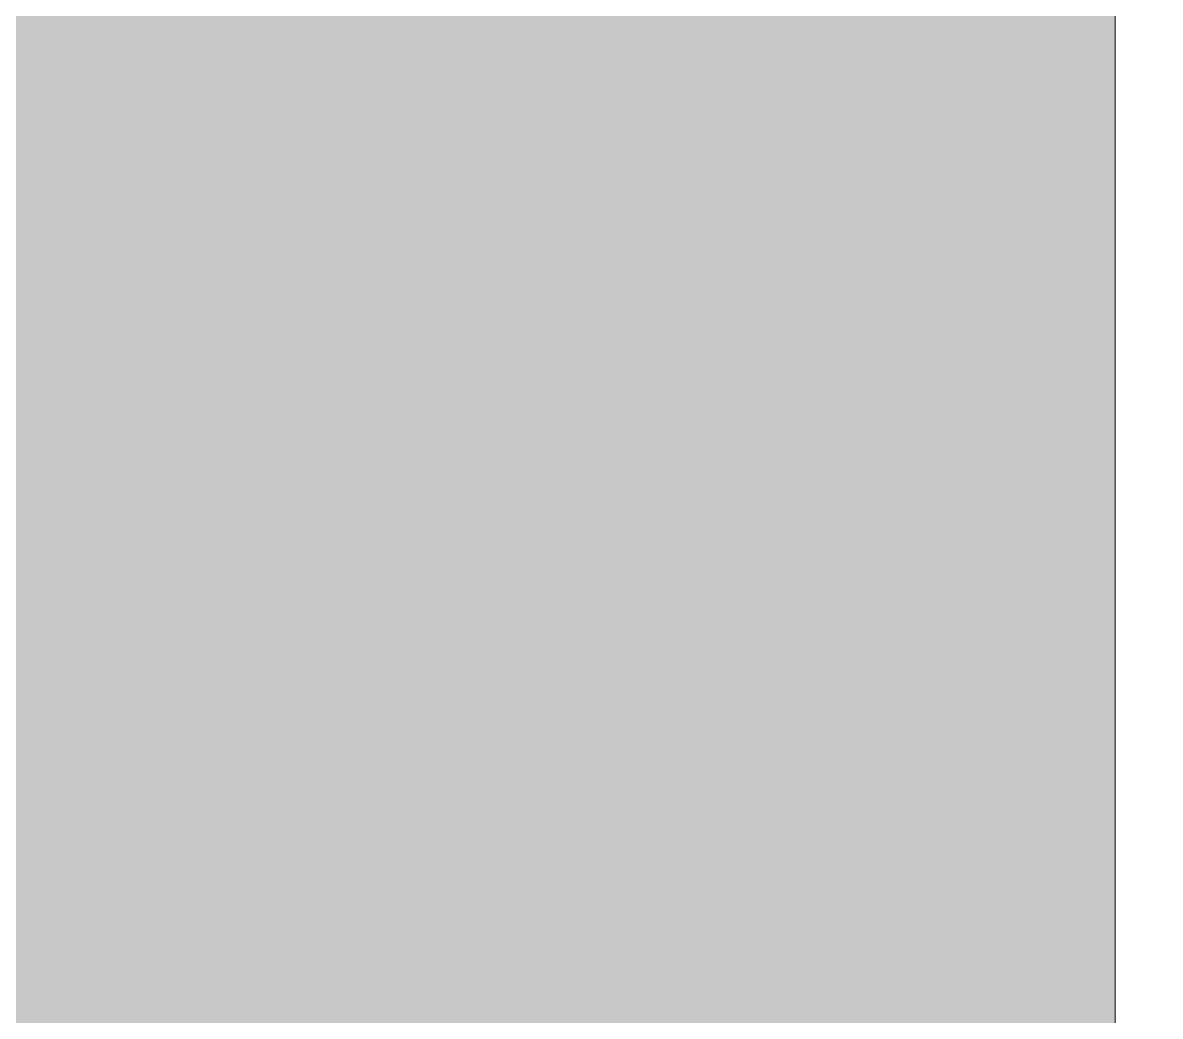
# Model space of a CAD drawing. Header units: inches. Extents: x -1551 to 2054, y 9767 to 12269.
# Drawn here: x 708.31 to 721.61, y 10801.02 to 10812.64 of the extents above; entities that cross this region are included whole.
import ezdxf

# ---------------------------------------------------------------- set-up
doc = ezdxf.new("R2010")
doc.units = ezdxf.units.IN
doc.header["$MEASUREMENT"] = 0
for name, color, linetype, lineweight in [('0-1', 7, 'Continuous', 5), ('0-2', 7, 'Continuous', 9), ('A-AREA-PATT-2', 254, 'Continuous', 9), ('A-GENM-1', 7, 'Continuous', 9)]:
    doc.layers.add(name, color=color, linetype=linetype, lineweight=lineweight)

# ---------------------------------------------------------------- blocks, each defined once
blk = doc.blocks.new('V-Series_EWC4_SPVU_RFA_2015 - 1ST FLOOR-2484708-KEY PLAN - 1ST FLOOR')
at = {"layer": 'A-GENM-1'}
blk.add_line((-3129.311, 12089.689), (-3129.311, 12060.252), dxfattribs=at)
blk = doc.blocks.new('CTR - 1st Phase - Shell_rvt-1-KEY PLAN - 1ST FLOOR')
at = {"layer": '0-2'}
blk.add_blockref('V-Series_EWC4_SPVU_RFA_2015 - 1ST FLOOR-2484708-KEY PLAN - 1ST FLOOR', (-114.388, -1267.2), dxfattribs=at)

msp = doc.modelspace()

# ---------------------------------------------------------------- hatches: boundary and pattern name
at = {"layer": 'A-AREA-PATT-2'}
h = msp.add_hatch(color=256, dxfattribs=at)
h.paths.add_polyline_path([(751.768, 10476.164), (750.018, 10476.164), (750.018, 10512.164), (751.768, 10512.164), (751.768, 10483.868)], flags=0)
h.paths.add_polyline_path([(568.151, 10458.164), (690.106, 10458.164), (690.106, 10476.164), (715.768, 10476.164), (715.768, 10474.227), (716.393, 10474.227), (716.393, 10472.539), (751.143, 10472.539), (751.143, 10474.227), (751.768, 10474.227), (751.768, 10476.164), (756.018, 10476.164), (756.018, 10813.864), (748.956, 10813.864), (748.956, 10793.052), (721.081, 10793.052), (721.081, 10813.864), (635.206, 10813.864), (635.081, 10813.864), (634.456, 10813.864), (634.456, 10816.677), (598.456, 10816.677), (598.456, 10813.864), (597.831, 10813.864), (597.706, 10813.864), (562.481, 10813.864), (562.481, 10458.164)], flags=0)

# ---------------------------------------------------------------- block references
at = {"layer": '0-1'}
msp.add_blockref('CTR - 1st Phase - Shell_rvt-1-KEY PLAN - 1ST FLOOR', (3964.779, 0), dxfattribs=at)

doc.saveas('drawing.dxf')
